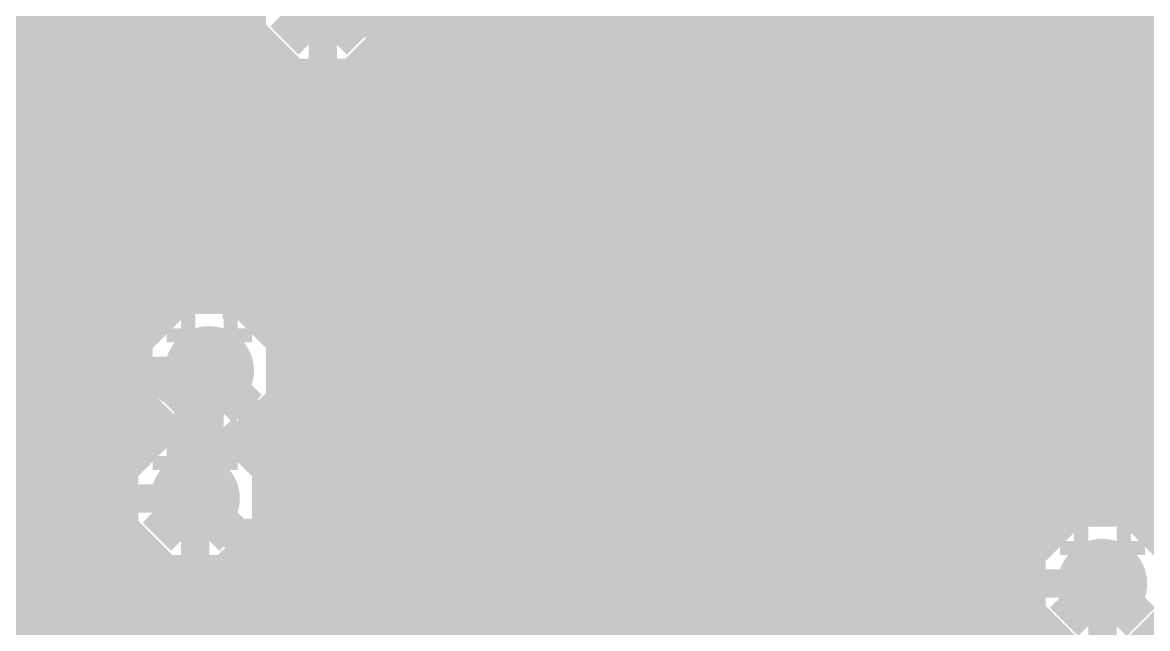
# Model space of a CAD drawing. Extents: x -5 to 157, y -120 to 103.
# Drawn here: x 12.68 to 22.76, y -2.44 to 2.99 of the extents above; entities that cross this region are included whole.
import ezdxf

# ---------------------------------------------------------------- set-up
doc = ezdxf.new("R2010")
doc.units = 0
doc.header["$MEASUREMENT"] = 0
doc.layers.get('0').update_dxf_attribs({"linetype": 'CONTINUOUS'})
for name, color, linetype in [('22-304-2_BOT', 7, 'CONTINUOUS'), ('22-304-2_DRD', 7, 'CONTINUOUS'), ('22-304-2_DRL', 2, 'CONTINUOUS'), ('22-304-2_IN1', 4, 'CONTINUOUS'), ('22-304-2_IN2', 3, 'CONTINUOUS'), ('22-304-2_SMB', 5, 'CONTINUOUS'), ('22-304-2_SPB', 14, 'CONTINUOUS'), ('22-304-2_SSB', 12, 'CONTINUOUS'), ('22-304-2_TOP', 13, 'CONTINUOUS'), ('THRUHOLE_TAP', 7, 'CONTINUOUS')]:
    doc.layers.add(name, color=color, linetype=linetype)

# ---------------------------------------------------------------- blocks, each defined once
blk = doc.blocks.new('ROUND_39')
at = {"const_width": 0.40005}
blk.add_lwpolyline([(-0.200024, 0, 1), (0.200024, 0, 1)], format="xyb", close=True, dxfattribs=at)
blk = doc.blocks.new('OBLONG_70')
at = {"const_width": 0.2794}
blk.add_lwpolyline([(0.7493, 0), (-0.7493, 0)], dxfattribs=at)
at = {"const_width": 0.1397}
for points in [[(-0.81915, 0, 1), (-0.67945, 0, 1)], [(0.67945, 0, 1), (0.81915, 0, 1)]]:
    blk.add_lwpolyline(points, format="xyb", close=True, dxfattribs=at)
blk = doc.blocks.new('RECTANGLE_71')
blk.add_solid([(0.889, 0.1397), (0.889, -0.1397), (-0.889, 0.1397), (-0.889, -0.1397)])
blk = doc.blocks.new('OBLONG_72')
at = {"const_width": 0.2794}
blk.add_lwpolyline([(0, 0.7493), (0, -0.7493)], dxfattribs=at)
at = {"const_width": 0.1397}
for points in [[(-0.06985, 0.7493, 1), (0.06985, 0.7493, 1)], [(-0.06985, -0.7493, 1), (0.06985, -0.7493, 1)]]:
    blk.add_lwpolyline(points, format="xyb", close=True, dxfattribs=at)
blk = doc.blocks.new('RECTANGLE_73')
blk.add_solid([(0.1397, 0.889), (0.1397, -0.889), (-0.1397, 0.889), (-0.1397, -0.889)])
blk = doc.blocks.new('ROUND_87')
at = {"const_width": 0.10033}
blk.add_lwpolyline([(-0.050164, 0, 1), (0.050164, 0, 1)], format="xyb", close=True, dxfattribs=at)
blk = doc.blocks.new('ROUND_88')
at = {"const_width": 0.10033}
blk.add_lwpolyline([(-0.050164, 0, 1), (0.050164, 0, 1)], format="xyb", close=True, dxfattribs=at)
blk = doc.blocks.new('ROUND_42')
at = {"const_width": 0.40005}
blk.add_lwpolyline([(-0.200024, 0, 1), (0.200024, 0, 1)], format="xyb", close=True, dxfattribs=at)
blk = doc.blocks.new('ROUND_38')
at = {"const_width": 0.40005}
blk.add_lwpolyline([(-0.200024, 0, 1), (0.200024, 0, 1)], format="xyb", close=True, dxfattribs=at)
blk = doc.blocks.new('ROUND_80')
at = {"const_width": 0.10033}
blk.add_lwpolyline([(-0.050164, 0, 1), (0.050164, 0, 1)], format="xyb", close=True, dxfattribs=at)

msp = doc.modelspace()

# ---------------------------------------------------------------- linework, layer by layer
at = {"layer": '22-304-2_BOT'}
for points, const_width in [([(2.54, 29.845), (5.08, 29.845), (9.017, 25.908), (9.017, 10.16), (10.414, 8.763), (10.414, 5.842), (13.335, 2.921), (13.335, -2.286), (13.6271, -2.5781), (16.4338, -2.5781)], 0.254), ([(2.54, 27.305), (6.731, 27.305), (8.509, 25.527), (8.509, 9.906), (9.906, 8.509), (9.906, 5.08), (12.827, 2.159), (12.827, -2.54), (13.36548, -3.07848), (16.4338, -3.07848)], 0.254), ([(22.225, 6.9088), (21.91766, 6.60146), (21.91766, 1.905)], 0.254), ([(19.41576, 1.905), (19.41576, 0.74676), (19.177, 0.508), (17.526, 0.508), (17.018, 1.016), (17.018, 3.175), (15.0368, 5.1562), (13.97, 5.1562)], 0.254), ([(20.447, 4.826), (20.41652, 4.79552), (20.41652, 1.905)], 0.254), ([(18.415, 1.905), (18.415, 3.048), (17.22882, 4.23164), (17.22882, 4.445)], 0.254), ([(18.91538, 1.905), (18.91538, 3.56362), (18.32864, 4.14782), (18.32864, 4.445)], 0.254), ([(13.97, 3.7338), (14.8082, 3.7338), (15.367, 3.175)], 0.635), ([(24.13, -22.7838), (24.13, -22.479), (17.526, -15.875), (17.526, -8.763), (20.193, -6.096), (20.193, -3.048), (22.41804, -0.82296), (22.41804, 1.905)], 0.254), ([(21.082, -0.254), (21.41728, 0.08128), (21.41728, 1.905)], 0.254), ([(21.41728, 1.905), (21.41728, 0.08128), (21.082, -0.254)], 0.254), ([(21.41728, 1.905), (21.41728, 0.08128), (21.082, -0.254)], 0.254), ([(21.56968, 0.6096), (21.26488, 0.6096)], 0.254), ([(21.2852, 0.6223), (21.2852, -1.05664)], 0.254), ([(21.5138, 0.6477), (21.5138, -0.82804)], 0.254), ([(20.1422, 0.54864), (20.1422, -2.09804)], 0.254), ([(20.3708, 0.508), (20.3708, -1.97104)], 0.254), ([(20.5994, 0.5334), (20.5994, -1.74244)], 0.254), ([(20.828, 0.51308), (20.828, -1.51384)], 0.254), ([(21.0566, 0.52324), (21.0566, -1.28524)], 0.254), ([(21.7424, 0.53086), (21.7424, -0.59944)], 0.254), ([(21.78304, 0.5207), (21.78304, -0.5588)], 0.254), ([(21.78304, 0.381), (19.93392, 0.381)], 0.254), ([(19.86534, 0.29718), (19.62912, 0.0635)], 0.254), ([(19.9136, 0.35306), (19.9136, -1.86944)], 0.254), ([(19.685, 0.11684), (19.685, -1.64084)], 0.254), ([(21.78304, 0.1524), (19.71802, 0.1524)], 0.254), ([(14.351, -0.127), (15.30096, -1.07696), (16.4338, -1.07696)], 0.254), ([(19.177, -0.127), (17.82826, -0.127)], 0.254), ([(17.8562, -0.127), (17.8562, -1.44272)], 0.254), ([(18.0848, -0.127), (18.0848, -1.44272)], 0.254), ([(18.3134, -0.127), (18.3134, -1.44272)], 0.254), ([(18.542, -0.127), (18.542, -1.44272)], 0.254), ([(18.7706, -0.127), (18.7706, -1.44272)], 0.254), ([(18.9992, -0.127), (18.9992, -1.44272)], 0.254), ([(19.2278, -0.12446), (19.2278, -1.44272)], 0.254), ([(21.78304, -0.0762), (19.42592, -0.0762)], 0.254), ([(19.4564, -0.06096), (19.4564, -1.4859)], 0.254), ([(21.78304, -0.3048), (17.78762, -0.3048)], 0.254), ([(21.78304, -0.5334), (17.82826, -0.5334)], 0.254), ([(21.78304, -0.5588), (20.18792, -2.15392)], 0.254), ([(21.57984, -0.762), (17.80286, -0.762)], 0.254), ([(21.35124, -0.9906), (17.82572, -0.9906)], 0.254), ([(21.12264, -1.2192), (17.81556, -1.2192)], 0.254), ([(14.224, -1.27), (14.53134, -1.57734), (16.4338, -1.57734)], 0.254), ([(19.22272, -1.44272), (17.8308, -1.44272)], 0.254), ([(20.89404, -1.4478), (19.30146, -1.4478)], 0.254), ([(19.67484, -1.63322), (20.13458, -2.09042)], 0.254), ([(20.66544, -1.6764), (19.71802, -1.6764)], 0.254), ([(20.43684, -1.905), (19.94662, -1.905)], 0.254), ([(22.352, -2.032), (22.352, -5.08), (22.91842, -5.64642), (22.91842, -9.5631)], 0.254), ([(22.225, -22.7838), (22.225, -21.336), (17.018, -16.129), (17.018, -8.509), (19.685, -5.842), (19.685, -2.54), (19.22272, -2.07772), (16.4338, -2.07772)], 0.254), ([(20.20824, -2.1336), (20.17268, -2.1336)], 0.254), ([(21.60016, -2.54), (20.828, -3.30962)], 0.254)]:
    msp.add_lwpolyline(points, dxfattribs=dict(at, const_width=const_width))
at = {"layer": '22-304-2_BOT', "const_width": 0.254}
for points in [[(20.9169, 0.508, 0.224297), (21.41717, 0.74431)], [(21.41728, 0.74422, 0.1700299), (21.7833, 0.52195)], [(19.86534, 0.29718, 0.1023213), (20.00679, 0.51239)], [(19.86534, 0.29718, 0.1023213), (20.00679, 0.51239)], [(20.00504, 0.51308, 0.0644952), (20.16584, 0.55694)], [(20.16506, 0.5588, 0.1000096), (20.41652, 0.508)], [(20.41652, 0.508, 0.0990954), (20.66582, 0.5579)], [(20.66544, 0.5588, 0.1000096), (20.9169, 0.508)], [(19.177, -0.127, 0.1989118), (19.62601, 0.05899)], [(19.177, -0.127, 0.1989118), (19.62601, 0.05899)], [(17.78, -0.32512, 0.0792951), (17.82783, -0.12696)], [(17.8308, -0.57658, 0.1000102), (17.78, -0.32512)], [(17.78, -0.8255, 0.0990958), (17.82982, -0.57658)], [(17.8308, -1.07696, 0.1000102), (17.78, -0.8255)], [(17.78, -1.32588, 0.0990958), (17.82982, -1.07696)], [(17.81302, -1.43002, 0.0422688), (17.77927, -1.32618)], [(19.6723, -1.62814, 0.1989124), (19.22272, -1.44192)], [(19.6723, -1.62814, 0.1989124), (19.22272, -1.44192)], [(20.18792, -2.15392, 0.0326821), (20.13332, -2.09168)], [(21.60016, -2.54, 0.0503132), (21.71677, -2.67993)]]:
    msp.add_lwpolyline(points, format="xyb", dxfattribs=at)
at = {"layer": '22-304-2_DRD', "const_width": 0.254}
for points in [[(14.732, 3.429), (14.732, 2.921)], [(16.002, 2.921), (16.002, 3.429)], [(15.24, 2.794), (14.986, 3.048)], [(15.748, 3.048), (15.494, 2.794)], [(14.732, 2.921), (15.113, 2.54)], [(15.621, 2.54), (16.002, 2.921)], [(15.494, 2.794), (15.24, 2.794)], [(15.113, 2.54), (15.621, 2.54)], [(14.097, 0.508), (13.716, 0.127)], [(14.605, 0.508), (14.097, 0.508)], [(14.986, 0.127), (14.605, 0.508)], [(20.828, 0.381), (20.447, 0)], [(20.828, 0.381), (20.447, 0)], [(20.828, 0.381), (20.447, 0)], [(21.336, 0.381), (20.828, 0.381)], [(21.336, 0.381), (20.828, 0.381)], [(21.336, 0.381), (20.828, 0.381)], [(21.717, 0), (21.336, 0.381)], [(21.717, 0), (21.336, 0.381)], [(21.717, 0), (21.336, 0.381)], [(14.097, 0.254), (14.097, 0.127)], [(14.224, 0.254), (14.097, 0.254)], [(14.224, 0.127), (14.224, 0.254)], [(14.478, 0.254), (14.478, 0.127)], [(14.605, 0.254), (14.478, 0.254)], [(14.605, 0.127), (14.605, 0.254)], [(13.716, 0.127), (13.716, -0.381)], [(14.097, 0.127), (14.224, 0.127)], [(14.478, 0.127), (14.605, 0.127)], [(14.986, -0.381), (14.986, 0.127)], [(20.828, 0.127), (20.828, 0)], [(20.955, 0.127), (20.828, 0.127)], [(20.828, 0.127), (20.828, 0)], [(20.955, 0.127), (20.828, 0.127)], [(20.828, 0.127), (20.828, 0)], [(20.955, 0.127), (20.828, 0.127)], [(20.955, 0), (20.955, 0.127)], [(20.955, 0), (20.955, 0.127)], [(20.955, 0), (20.955, 0.127)], [(21.209, 0.127), (21.209, 0)], [(21.336, 0.127), (21.209, 0.127)], [(21.209, 0.127), (21.209, 0)], [(21.336, 0.127), (21.209, 0.127)], [(21.209, 0.127), (21.209, 0)], [(21.336, 0.127), (21.209, 0.127)], [(21.336, 0), (21.336, 0.127)], [(21.336, 0), (21.336, 0.127)], [(21.336, 0), (21.336, 0.127)], [(20.447, 0), (20.447, -0.508)], [(20.447, 0), (20.447, -0.508)], [(20.447, 0), (20.447, -0.508)], [(20.828, 0), (20.955, 0)], [(20.828, 0), (20.955, 0)], [(20.828, 0), (20.955, 0)], [(21.209, 0), (21.336, 0)], [(21.209, 0), (21.336, 0)], [(21.209, 0), (21.336, 0)], [(21.717, -0.508), (21.717, 0)], [(21.717, -0.508), (21.717, 0)], [(21.717, -0.508), (21.717, 0)], [(14.224, -0.508), (13.97, -0.254)], [(14.732, -0.254), (14.478, -0.508)], [(13.716, -0.381), (14.097, -0.762)], [(14.605, -0.762), (14.986, -0.381)], [(20.955, -0.635), (20.701, -0.381)], [(20.955, -0.635), (20.701, -0.381)], [(20.955, -0.635), (20.701, -0.381)], [(21.463, -0.381), (21.209, -0.635)], [(21.463, -0.381), (21.209, -0.635)], [(21.463, -0.381), (21.209, -0.635)], [(14.478, -0.508), (14.224, -0.508)], [(20.447, -0.508), (20.828, -0.889)], [(20.447, -0.508), (20.828, -0.889)], [(20.447, -0.508), (20.828, -0.889)], [(21.336, -0.889), (21.717, -0.508)], [(21.336, -0.889), (21.717, -0.508)], [(21.336, -0.889), (21.717, -0.508)], [(13.97, -0.635), (13.589, -1.016)], [(14.478, -0.635), (13.97, -0.635)], [(14.859, -1.016), (14.478, -0.635)], [(21.209, -0.635), (20.955, -0.635)], [(21.209, -0.635), (20.955, -0.635)], [(21.209, -0.635), (20.955, -0.635)], [(14.097, -0.762), (14.605, -0.762)], [(13.97, -0.889), (13.97, -1.016)], [(14.097, -0.889), (13.97, -0.889)], [(14.097, -1.016), (14.097, -0.889)], [(14.351, -0.889), (14.351, -1.016)], [(14.478, -0.889), (14.351, -0.889)], [(14.478, -1.016), (14.478, -0.889)], [(20.828, -0.889), (21.336, -0.889)], [(20.828, -0.889), (21.336, -0.889)], [(20.828, -0.889), (21.336, -0.889)], [(13.589, -1.016), (13.589, -1.524)], [(13.97, -1.016), (14.097, -1.016)], [(14.351, -1.016), (14.478, -1.016)], [(14.859, -1.524), (14.859, -1.016)], [(14.097, -1.651), (13.843, -1.397)], [(14.605, -1.397), (14.351, -1.651)], [(22.098, -1.397), (21.717, -1.778)], [(22.606, -1.397), (22.098, -1.397)], [(22.987, -1.778), (22.606, -1.397)], [(13.589, -1.524), (13.97, -1.905)], [(14.478, -1.905), (14.859, -1.524)], [(14.351, -1.651), (14.097, -1.651)], [(22.098, -1.651), (22.098, -1.778)], [(22.225, -1.651), (22.098, -1.651)], [(22.225, -1.778), (22.225, -1.651)], [(22.479, -1.651), (22.479, -1.778)], [(22.606, -1.651), (22.479, -1.651)], [(22.606, -1.778), (22.606, -1.651)], [(21.717, -1.778), (21.717, -2.286)], [(22.098, -1.778), (22.225, -1.778)], [(22.479, -1.778), (22.606, -1.778)], [(13.97, -1.905), (14.478, -1.905)], [(22.225, -2.413), (21.971, -2.159)], [(22.733, -2.159), (22.479, -2.413)], [(21.717, -2.286), (22.098, -2.667)], [(22.606, -2.667), (22.987, -2.286)], [(22.479, -2.413), (22.225, -2.413)]]:
    msp.add_lwpolyline(points, dxfattribs=at)
at = {"layer": '22-304-2_IN1', "const_width": 0.254}
for points in [[(19.304, 10.922), (19.304, -14.6304)], [(19.5326, 10.922), (19.5326, -14.58722)], [(21.3614, 10.922), (21.3614, 0.4191)], [(21.59, 10.922), (21.59, 0.26924)], [(21.8186, 10.922), (21.8186, -1.53416)], [(22.0472, 10.922), (22.0472, -1.36906)], [(22.2758, 10.922), (22.2758, -1.30556)], [(22.5044, 10.922), (22.5044, -1.31826)], [(22.733, 10.922), (22.733, -1.4097)], [(19.0754, 9.59612), (19.0754, -14.76756)], [(18.8468, 9.31672), (18.8468, -15.1511)], [(18.6182, 9.20496), (18.6182, -3.04292)], [(19.7612, 4.57708), (19.7612, -14.61516)], [(21.1328, 4.57708), (21.1328, 0.47244)], [(19.9898, 4.25704), (19.9898, -7.4549)], [(20.9042, 4.25704), (20.9042, 0.45466)], [(20.2184, 4.13258), (20.2184, -7.07136)], [(20.6756, 4.13258), (20.6756, 0.35052)], [(20.447, 4.09702), (20.447, 0.10414)], [(12.6746, 3.937), (12.6746, -16.002)], [(12.9032, 3.937), (12.9032, -16.002)], [(13.1318, 3.937), (13.1318, -16.002)], [(13.3604, 3.937), (13.3604, -16.002)], [(13.589, 3.937), (13.589, -0.90932)], [(13.8176, 3.937), (13.8176, 0.37084)], [(14.0462, 3.937), (14.0462, 0.53594)], [(14.2748, 3.937), (14.2748, 0.59944)], [(14.5034, 3.937), (14.5034, 0.58674)], [(16.1036, 3.937), (16.1036, -16.002)], [(16.3322, 3.937), (16.3322, -16.002)], [(16.5608, 3.937), (16.5608, -16.002)], [(16.7894, 3.937), (16.7894, -16.002)], [(17.018, 3.937), (17.018, -16.002)], [(17.2466, 3.937), (17.2466, -16.002)], [(17.4752, 3.937), (17.4752, -3.0099)], [(17.7038, 3.937), (17.7038, -2.82956)], [(17.9324, 3.937), (17.9324, -2.7559)], [(18.161, 3.937), (18.161, -2.76098)], [(18.3896, 3.937), (18.3896, -2.84226)], [(14.66596, 2.9718), (11.80592, 2.9718)], [(32.004, 2.9718), (16.06804, 2.9718)], [(14.732, 2.81432), (14.732, 0.4953)], [(14.77772, 2.7432), (12.12596, 2.7432)], [(32.004, 2.7432), (15.95374, 2.7432)], [(15.875, 2.65176), (15.875, -16.002)], [(15.05712, 2.5146), (12.25042, 2.5146)], [(14.9606, 2.56794), (14.9606, 0.27432)], [(15.6464, 2.49936), (15.6464, -16.002)], [(32.004, 2.5146), (15.67688, 2.5146)], [(15.1892, 2.46634), (15.1892, -16.002)], [(15.4178, 2.44602), (15.4178, -16.002)], [(32.004, 2.286), (12.28598, 2.286)], [(32.004, 2.0574), (12.25042, 2.0574)], [(32.004, 1.8288), (12.12596, 1.8288)], [(32.004, 1.6002), (11.80592, 1.6002)], [(32.004, 1.3716), (9.4361, 1.3716)], [(32.004, 1.143), (9.57326, 1.143)], [(32.004, 0.9144), (9.61898, 0.9144)], [(32.004, 0.6858), (9.59104, 0.6858)], [(13.91412, 0.4572), (9.47674, 0.4572)], [(20.9169, 0.4572), (14.78788, 0.4572)], [(29.02712, 0.4572), (21.24456, 0.4572)], [(13.71346, 0.2286), (9.19988, 0.2286)], [(20.53336, 0.2286), (14.98854, 0.2286)], [(28.82646, 0.2286), (21.6281, 0.2286)], [(13.63218, 0), (4.445, 0)], [(20.3962, 0), (15.06982, 0)], [(28.74518, 0), (21.76526, 0)], [(13.6271, -0.2286), (4.445, -0.2286)], [(20.35302, -0.2286), (15.07236, -0.2286)], [(28.7401, -0.2286), (21.81098, -0.2286)], [(13.70076, -0.4572), (4.445, -0.4572)], [(14.9606, -0.52832), (14.9606, -16.002)], [(20.38096, -0.4572), (15.00124, -0.4572)], [(28.81376, -0.4572), (21.78304, -0.4572)], [(13.8176, -0.62484), (13.8176, -0.66294)], [(20.447, -0.61214), (20.447, -6.9342)], [(13.78712, -0.6858), (8.81888, -0.6858)], [(20.49272, -0.6858), (14.8209, -0.6858)], [(28.9941, -0.6858), (21.66874, -0.6858)], [(21.59, -0.77724), (21.59, -5.9182)], [(13.58646, -0.9144), (9.01954, -0.9144)], [(20.77212, -0.9144), (14.86154, -0.9144)], [(20.6756, -0.85852), (20.6756, -6.29412)], [(21.3614, -0.9271), (21.3614, -5.87502)], [(31.03626, -0.9144), (21.39188, -0.9144)], [(20.9042, -0.96266), (20.9042, -6.01472)], [(21.1328, -0.98044), (21.1328, -5.90296)], [(13.50518, -1.143), (9.10082, -1.143)], [(31.1277, -1.143), (14.94282, -1.143)], [(13.5001, -1.3716), (9.10336, -1.3716)], [(22.04212, -1.3716), (14.94536, -1.3716)], [(31.34868, -1.3716), (22.66188, -1.3716)], [(13.57376, -1.6002), (9.03224, -1.6002)], [(13.589, -1.62814), (13.589, -16.002)], [(21.76272, -1.6002), (14.87424, -1.6002)], [(13.7541, -1.8288), (8.8519, -1.8288)], [(21.65096, -1.8288), (14.6939, -1.8288)], [(14.732, -1.79324), (14.732, -16.002)], [(13.8176, -1.87452), (13.8176, -16.002)], [(14.0462, -1.97866), (14.0462, -16.002)], [(14.2748, -1.99644), (14.2748, -16.002)], [(14.5034, -1.9431), (14.5034, -16.002)], [(21.62302, -2.0574), (4.445, -2.0574)], [(21.6662, -2.286), (4.445, -2.286)], [(21.80336, -2.5146), (4.445, -2.5146)], [(21.8186, -2.52984), (21.8186, -6.05536)]]:
    msp.add_lwpolyline(points, dxfattribs=at)
for points in [[(14.63802, 3.175, 0.4142136), (15.367, 2.44602)], [(15.367, 2.44602, 0.4142136), (16.09598, 3.175)], [(14.351, 0.60198, 0.4142136), (13.62202, -0.127)], [(15.07998, -0.127, 0.4142136), (14.351, 0.60198)], [(21.082, 0.47498, 0.4142136), (20.35302, -0.254)], [(21.082, 0.47498, 0.4142136), (20.35302, -0.254)], [(21.81098, -0.254, 0.4142136), (21.082, 0.47498)], [(21.81098, -0.254, 0.4142136), (21.082, 0.47498)], [(14.73454, -0.74676, 0.2597752), (15.07984, -0.127)], [(13.62202, -0.127, 0.2014739), (13.84064, -0.64752)], [(20.35302, -0.254, 0.4142136), (21.082, -0.98298)], [(20.35302, -0.254, 0.4142136), (21.082, -0.98298)], [(21.082, -0.98298, 0.4142136), (21.81098, -0.254)], [(21.082, -0.98298, 0.4142136), (21.81098, -0.254)], [(13.84046, -0.6477, 0.2602632), (13.493, -1.27)], [(14.95298, -1.27, 0.2021074), (14.73309, -0.74824)], [(13.49502, -1.27, 0.4142136), (14.224, -1.99898)], [(14.224, -1.99898, 0.4142136), (14.95298, -1.27)], [(22.352, -1.30302, 0.4142136), (21.62302, -2.032)], [(23.08098, -2.032, 0.4142136), (22.352, -1.30302)], [(21.62302, -2.032, 0.4142136), (22.352, -2.76098)], [(22.352, -2.76098, 0.4142136), (23.08098, -2.032)]]:
    msp.add_lwpolyline(points, format="xyb", dxfattribs=at)
at = {"layer": '22-304-2_IN2', "const_width": 0.254}
for points in [[(17.1704, 30.62478), (17.1704, -21.09978)], [(19.2278, 24.60752), (19.2278, -13.05052)], [(17.399, 24.50592), (17.399, -21.32838)], [(18.9992, 24.27986), (18.9992, -13.20546)], [(17.6276, 24.23414), (17.6276, -21.55698)], [(17.8562, 24.08682), (17.8562, -21.78558)], [(18.7706, 24.11222), (18.7706, -13.50264)], [(18.0848, 24.01316), (18.0848, -22.01418)], [(18.3134, 23.99284), (18.3134, -22.24278)], [(18.542, 24.02332), (18.542, -22.47138)], [(14.1986, 18.14576), (14.1986, 0.88646)], [(13.97, 17.72666), (13.97, 0.8255)], [(13.7414, 17.5387), (13.7414, 0.6985)], [(22.6568, 15.20952), (22.6568, -1.05156)], [(22.4282, 14.88186), (22.4282, -1.00838)], [(22.1996, 14.71422), (22.1996, -1.016)], [(21.5138, 14.61516), (21.5138, -1.44018)], [(21.7424, 14.59484), (21.7424, -1.2065)], [(21.971, 14.62532), (21.971, -1.0795)], [(16.9418, 10.80262), (16.9418, -20.87118)], [(16.7132, 10.58672), (16.7132, -20.64258)], [(16.4846, 10.46734), (16.4846, -9.60628)], [(13.5128, 7.46252), (13.5128, 0.46482)], [(13.2842, 7.13486), (13.2842, -0.85852)], [(13.0556, 6.96722), (13.0556, -16.98498)], [(12.5984, 6.84784), (12.5984, -16.52778)], [(12.827, 6.87832), (12.827, -16.75638)], [(19.4564, 4.55676), (19.4564, -12.96924)], [(21.2852, 4.23418), (21.2852, -6.77672)], [(19.685, 4.13766), (19.685, -7.47522)], [(19.9136, 3.9497), (19.9136, -6.96214)], [(21.0566, 4.0005), (21.0566, -6.65734)], [(20.1422, 3.84556), (20.1422, -6.75894)], [(20.5994, 3.81), (20.5994, -6.59892)], [(20.828, 3.8735), (20.828, -6.60146)], [(20.3708, 3.80238), (20.3708, -6.64718)], [(14.37894, 2.8956), (2.18186, 2.8956)], [(43.815, 2.8956), (16.35506, 2.8956)], [(14.4272, 2.76352), (14.4272, 0.89662)], [(14.47546, 2.667), (2.45618, 2.667)], [(16.256, 2.66192), (16.256, -9.35228)], [(33.20542, 2.667), (16.25854, 2.667)], [(14.65326, 2.4384), (2.68478, 2.4384)], [(14.6558, 2.43586), (14.6558, 0.85344)], [(32.69234, 2.4384), (16.08074, 2.4384)], [(16.0274, 2.39014), (16.0274, -9.21766)], [(15.01902, 2.2098), (2.87528, 2.2098)], [(14.8844, 2.26822), (14.8844, 0.7493)], [(32.48914, 2.2098), (15.71498, 2.2098)], [(15.7988, 2.24282), (15.7988, -9.14908)], [(15.113, 2.17932), (15.113, 0.5588)], [(15.3416, 2.14884), (15.3416, 0.1397)], [(15.5702, 2.16916), (15.5702, -9.13384)], [(32.37738, 1.9812), (3.03784, 1.9812)], [(32.32912, 1.7526), (9.44372, 1.7526)], [(32.33166, 1.524), (9.69518, 1.524)], [(32.38754, 1.2954), (9.83234, 1.2954)], [(32.50692, 1.0668), (9.90092, 1.0668)], [(14.00302, 0.8382), (9.91362, 0.8382)], [(29.11602, 0.8382), (14.69898, 0.8382)], [(13.63726, 0.6096), (9.87806, 0.6096)], [(28.75026, 0.6096), (15.06474, 0.6096)], [(13.45946, 0.381), (9.78154, 0.381)], [(28.57246, 0.381), (15.24254, 0.381)], [(13.36294, 0.1524), (9.60374, 0.1524)], [(28.47594, 0.1524), (15.33906, 0.1524)], [(13.32484, -0.0762), (9.23798, -0.0762)], [(28.43784, -0.0762), (15.37462, -0.0762)], [(13.34008, -0.3048), (8.72998, -0.3048)], [(28.45308, -0.3048), (15.36192, -0.3048)], [(15.3416, -0.3937), (15.3416, -9.17194)], [(13.40866, -0.5334), (9.09574, -0.5334)], [(28.52166, -0.5334), (15.29334, -0.5334)], [(13.33246, -0.762), (9.27354, -0.762)], [(28.65628, -0.762), (15.15618, -0.762)], [(13.23594, -0.9906), (9.37006, -0.9906)], [(28.91028, -0.9906), (15.21206, -0.9906)], [(13.19784, -1.2192), (9.40562, -1.2192)], [(21.72462, -1.2192), (15.24762, -1.2192)], [(13.21308, -1.4478), (9.39292, -1.4478)], [(21.50872, -1.4478), (15.23492, -1.4478)], [(13.28166, -1.6764), (9.32434, -1.6764)], [(13.2842, -1.68148), (13.2842, -17.21358)], [(21.38934, -1.6764), (15.16634, -1.6764)], [(15.113, -1.78308), (15.113, -9.26846)], [(13.41628, -1.905), (9.18718, -1.905)], [(21.33346, -1.905), (15.02918, -1.905)], [(13.5128, -2.00914), (13.5128, -17.44218)], [(13.67028, -2.1336), (8.93572, -2.1336)], [(21.33092, -2.1336), (14.77772, -2.1336)], [(14.8844, -2.05486), (14.8844, -9.44626)], [(13.7414, -2.17424), (13.7414, -17.67078)], [(14.6558, -2.19964), (14.6558, -9.81202)], [(13.97, -2.26314), (13.97, -17.89938)], [(14.1986, -2.29616), (14.1986, -18.12798)], [(14.4272, -2.27584), (14.4272, -18.35658)], [(21.37918, -2.3622), (9.64184, -2.3622)]]:
    msp.add_lwpolyline(points, dxfattribs=at)
for points in [[(14.34084, 3.175, 0.4142136), (15.367, 2.14884)], [(15.367, 2.14884, 0.4142136), (16.39316, 3.175)], [(14.351, 0.89916, 0.4142136), (13.32484, -0.127)], [(15.37716, -0.127, 0.4142136), (14.351, 0.89916)], [(15.13078, -0.79248, 0.1784788), (15.37614, -0.127)], [(13.32484, -0.127, 0.1214813), (13.44249, -0.60409)], [(13.44168, -0.60452, 0.1780647), (13.19692, -1.27)], [(15.25016, -1.27, 0.1217742), (15.13196, -0.79186)], [(22.352, -1.00584, 0.4142136), (21.32584, -2.032)], [(23.37816, -2.032, 0.4142136), (22.352, -1.00584)], [(13.19784, -1.27, 0.4142136), (14.224, -2.29616)], [(14.224, -2.29616, 0.4142136), (15.25016, -1.27)], [(21.32584, -2.032, 0.4142136), (22.352, -3.05816)], [(22.352, -3.05816, 0.4142136), (23.37816, -2.032)]]:
    msp.add_lwpolyline(points, format="xyb", dxfattribs=at)
at = {"layer": '22-304-2_SSB', "const_width": 0.1524}
for points in [[(13.1445, 2.9845), (13.1445, 5.9055), (14.7828, 5.9055), (14.7828, 2.9845), (13.1445, 2.9845)], [(17.94002, 2.62382), (17.7038, 2.62382)], [(17.82318, 2.62382), (17.82318, 1.60782), (17.7038, 1.778)], [(14.03858, 2.36728), (14.03858, 2.01168), (13.8684, 1.8923), (13.70076, 1.8923), (13.53058, 2.01168), (13.53058, 2.36728), (14.54658, 2.36728)], [(14.03858, 2.0701), (14.54658, 1.8923)], [(14.54658, 1.29286), (13.53058, 1.29286), (13.70076, 1.4097)], [(14.54658, 1.17348), (14.54658, 1.4097)], [(14.54658, 0.33528), (14.54658, 0.81026), (13.8684, 0.33528), (13.70076, 0.33528), (13.53058, 0.3937), (13.53058, 0.7493), (13.70076, 0.81026)], [(17.61744, 0.87376), (17.61744, 0.1397)], [(17.89176, 0.89408), (17.66824, 0.89408)], [(17.7546, 0.90932), (17.7546, 0.10668)], [(17.89176, 0.89408), (17.89176, 0.12192)], [(18.09496, 0.75692), (17.46504, 0.75692)], [(17.48028, 0.7747), (17.48028, 0.2413)], [(18.02892, 0.82296), (18.02892, 0.19304)], [(18.923, 0.635), (26.67, 0.635), (26.67, -8.255), (17.78, -8.255), (17.78, -0.508), (18.923, 0.635)], [(18.16608, 0.61976), (17.39392, 0.61976)], [(18.16608, 0.61976), (18.16608, 0.39624)], [(18.18132, 0.4826), (17.37868, 0.4826)], [(18.14576, 0.34544), (17.4117, 0.34544)], [(18.0467, 0.20828), (17.5133, 0.20828)], [(14.3764, -0.02794), (14.54658, -0.14732), (14.54658, -0.38354), (14.3764, -0.50292), (14.20876, -0.50292), (13.8684, -0.26416), (13.53058, -0.50292), (13.53058, -0.02794)]]:
    msp.add_lwpolyline(points, dxfattribs=at)
for points in [[(17.78, 0.90932, 0.4142136), (17.37868, 0.508)], [(18.18132, 0.508, 0.4142136), (17.78, 0.90932)], [(17.37868, 0.508, 0.4142136), (17.78, 0.10668)], [(17.78, 0.10668, 0.4142136), (18.18132, 0.508)]]:
    msp.add_lwpolyline(points, format="xyb", dxfattribs=at)
at = {"layer": '22-304-2_TOP'}
for points, const_width in [([(15.367, 3.175), (36.449, 3.175), (43.815, 10.541), (43.815, 26.543), (47.625, 30.353), (87.757, 30.353), (90.932, 27.178), (90.932, 7.874), (94.615, 4.191), (113.411, 4.191), (114.808, 2.794)], 0.635), ([(3.556, 8.382), (4.318, 8.382), (12.827, -0.127), (14.351, -0.127)], 0.254), ([(3.556, 7.366), (4.572, 7.366), (13.208, -1.27), (14.224, -1.27)], 0.254), ([(7.10438, 6.49224), (13.08862, 0.508)], 0.254), ([(4.445, 6.35), (4.572, 6.35), (12.954, -2.032), (22.352, -2.032)], 0.254), ([(12.5984, 4.191), (12.5984, 0.99822)], 0.254), ([(12.827, 4.191), (12.827, 0.76962)], 0.254), ([(13.0556, 4.191), (13.0556, 0.54102)], 0.254), ([(13.2842, 4.191), (13.2842, 0.508)], 0.254), ([(13.5128, 4.191), (13.5128, 0.508)], 0.254), ([(13.7414, 4.191), (13.7414, 0.5461)], 0.254), ([(13.97, 4.191), (13.97, 0.69596)], 0.254), ([(14.1986, 4.191), (14.1986, 0.76708)], 0.254), ([(14.4272, 4.191), (14.4272, 0.77724)], 0.254), ([(14.5034, 2.8956), (10.70102, 2.8956)], 0.254), ([(14.61516, 2.667), (10.92962, 2.667)], 0.254), ([(14.6558, 2.61112), (14.6558, 0.72644)], 0.254), ([(14.83614, 2.4384), (11.15822, 2.4384)], 0.254), ([(14.8844, 2.40538), (14.8844, 0.60706)], 0.254), ([(15.113, 2.30378), (15.113, 0.36576)], 0.254), ([(32.77108, 2.3495), (15.74292, 2.3495)], 0.254), ([(15.7988, 2.3495), (15.7988, -1.397)], 0.254), ([(16.0274, 2.3495), (16.0274, -1.397)], 0.254), ([(16.256, 2.3495), (16.256, -1.397)], 0.254), ([(16.4846, 2.3495), (16.4846, -1.397)], 0.254), ([(16.7132, 2.3495), (16.7132, -1.397)], 0.254), ([(16.9418, 2.3495), (16.9418, -1.397)], 0.254), ([(17.1704, 2.3495), (17.1704, -1.397)], 0.254), ([(17.399, 2.3495), (17.399, -1.397)], 0.254), ([(17.6276, 2.3495), (17.6276, -1.397)], 0.254), ([(17.8562, 2.3495), (17.8562, -1.397)], 0.254), ([(18.0848, 2.3495), (18.0848, -1.397)], 0.254), ([(18.3134, 2.3495), (18.3134, -1.397)], 0.254), ([(18.542, 2.3495), (18.542, -1.397)], 0.254), ([(18.7706, 2.3495), (18.7706, -1.397)], 0.254), ([(18.9992, 2.3495), (18.9992, -1.397)], 0.254), ([(19.2278, 2.3495), (19.2278, -1.397)], 0.254), ([(19.4564, 2.3495), (19.4564, -1.397)], 0.254), ([(19.685, 2.3495), (19.685, -1.397)], 0.254), ([(19.9136, 2.3495), (19.9136, -1.397)], 0.254), ([(20.1422, 2.3495), (20.1422, -1.397)], 0.254), ([(20.3708, 2.3495), (20.3708, -1.397)], 0.254), ([(20.5994, 2.3495), (20.5994, -1.397)], 0.254), ([(20.828, 2.3495), (20.828, -1.397)], 0.254), ([(21.0566, 2.3495), (21.0566, -1.397)], 0.254), ([(21.2852, 2.3495), (21.2852, -1.397)], 0.254), ([(21.5138, 2.3495), (21.5138, -1.397)], 0.254), ([(21.7424, 2.3495), (21.7424, -1.3589)], 0.254), ([(21.971, 2.3495), (21.971, -1.20904)], 0.254), ([(22.1996, 2.3495), (22.1996, -1.13792)], 0.254), ([(22.4282, 2.3495), (22.4282, -1.12776)], 0.254), ([(22.6568, 2.3495), (22.6568, -1.17602)], 0.254), ([(32.63392, 2.2098), (11.38682, 2.2098)], 0.254), ([(15.3416, 2.26822), (15.3416, -1.397)], 0.254), ([(15.5702, 2.29108), (15.5702, -1.397)], 0.254), ([(32.50438, 1.9812), (11.61542, 1.9812)], 0.254), ([(32.4485, 1.7526), (11.84402, 1.7526)], 0.254), ([(32.45104, 1.524), (12.07262, 1.524)], 0.254), ([(32.51454, 1.2954), (12.30122, 1.2954)], 0.254), ([(32.65424, 1.0668), (12.52982, 1.0668)], 0.254), ([(32.94634, 0.8382), (12.75842, 0.8382)], 0.254), ([(13.82014, 0.6096), (12.98702, 0.6096)], 0.254), ([(28.93314, 0.6096), (14.88186, 0.6096)], 0.254), ([(13.7033, 0.508), (13.08862, 0.508)], 0.254), ([(28.71216, 0.381), (15.10284, 0.381)], 0.254), ([(28.6004, 0.1524), (15.2146, 0.1524)], 0.254), ([(28.55722, -0.0762), (15.25778, -0.0762)], 0.254), ([(28.57246, -0.3048), (15.24, -0.3048)], 0.254), ([(15.113, -0.61976), (15.113, -1.08712)], 0.254), ([(28.6512, -0.5334), (15.16126, -0.5334)], 0.254), ([(28.8163, -0.762), (14.9987, -0.762)], 0.254), ([(29.1846, -0.9906), (15.0876, -0.9906)], 0.254), ([(21.94814, -1.2192), (15.13078, -1.2192)], 0.254), ([(29.78404, -1.2192), (22.75586, -1.2192)], 0.254), ([(21.7043, -1.397), (15.12316, -1.397)], 0.254), ([(12.5984, -2.55778), (12.5984, -3.937)], 0.254)]:
    msp.add_lwpolyline(points, dxfattribs=dict(at, const_width=const_width))
at = {"layer": '22-304-2_TOP', "const_width": 0.254}
for points in [[(14.46022, 3.175, 0.4142136), (15.367, 2.26822)], [(15.367, 2.26822, 0.1072388), (15.7428, 2.34976)], [(14.351, 0.77978, 0.2014871), (13.70349, 0.50781)], [(15.25778, -0.127, 0.4142136), (14.351, 0.77978)], [(14.986, -0.7747, 0.2014867), (15.25805, -0.127)], [(15.13078, -1.27, 0.1450998), (14.98428, -0.77581)], [(22.352, -1.12522, 0.2014867), (21.70449, -1.39719)], [(23.25878, -2.032, 0.4142136), (22.352, -1.12522)], [(15.12316, -1.397, 0.0350931), (15.13208, -1.27)], [(22.352, -2.93878, 0.4142136), (23.25878, -2.032)], [(12.50442, -2.48158, 0.1989124), (12.954, -2.6678)]]:
    msp.add_lwpolyline(points, format="xyb", dxfattribs=at)

# ---------------------------------------------------------------- block references
at = {"layer": '22-304-2_BOT'}
for name, p in [('ROUND_39', (15.367, 3.175)), ('RECTANGLE_73', (18.415, 1.905)), ('OBLONG_72', (18.91538, 1.905)), ('OBLONG_72', (19.41576, 1.905)), ('OBLONG_72', (19.91614, 1.905)), ('OBLONG_72', (20.41652, 1.905)), ('OBLONG_72', (20.9169, 1.905)), ('OBLONG_72', (21.41728, 1.905)), ('OBLONG_72', (21.91766, 1.905)), ('OBLONG_72', (22.41804, 1.905)), ('ROUND_39', (14.351, -0.127)), ('ROUND_39', (21.082, -0.254)), ('OBLONG_70', (16.4338, -0.0762)), ('OBLONG_70', (16.4338, -0.57658)), ('ROUND_39', (14.224, -1.27)), ('OBLONG_70', (16.4338, -1.07696)), ('OBLONG_70', (16.4338, -1.57734)), ('ROUND_39', (22.352, -2.032)), ('RECTANGLE_71', (16.4338, -2.07772))]:
    msp.add_blockref(name, p, dxfattribs=at)
at = {"layer": '22-304-2_DRL'}
for name, p in [('ROUND_87', (14.351, -0.127)), ('ROUND_88', (21.082, -0.254)), ('ROUND_87', (14.224, -1.27)), ('ROUND_88', (22.352, -2.032))]:
    msp.add_blockref(name, p, dxfattribs=at)
at = {"layer": '22-304-2_IN1'}
for name, p in [('ROUND_39', (15.367, 3.175)), ('ROUND_39', (14.351, -0.127)), ('ROUND_42', (21.082, -0.254)), ('ROUND_39', (14.224, -1.27)), ('ROUND_42', (22.352, -2.032))]:
    msp.add_blockref(name, p, dxfattribs=at)
at = {"layer": '22-304-2_IN2'}
for name, p in [('ROUND_42', (15.367, 3.175)), ('ROUND_38', (14.351, -0.127)), ('ROUND_42', (21.082, -0.254)), ('ROUND_38', (14.224, -1.27)), ('ROUND_42', (22.352, -2.032))]:
    msp.add_blockref(name, p, dxfattribs=at)
at = {"layer": '22-304-2_SMB'}
for name, p in [('RECTANGLE_73', (18.415, 1.905)), ('OBLONG_72', (18.91538, 1.905)), ('OBLONG_72', (19.41576, 1.905)), ('OBLONG_72', (19.91614, 1.905)), ('OBLONG_72', (20.41652, 1.905)), ('OBLONG_72', (20.9169, 1.905)), ('OBLONG_72', (21.41728, 1.905)), ('OBLONG_72', (21.91766, 1.905)), ('OBLONG_72', (22.41804, 1.905)), ('OBLONG_70', (16.4338, -0.0762)), ('OBLONG_70', (16.4338, -0.57658)), ('OBLONG_70', (16.4338, -1.07696)), ('OBLONG_70', (16.4338, -1.57734)), ('RECTANGLE_71', (16.4338, -2.07772))]:
    msp.add_blockref(name, p, dxfattribs=at)
at = {"layer": '22-304-2_SPB'}
for name, p in [('RECTANGLE_73', (18.415, 1.905)), ('OBLONG_72', (18.91538, 1.905)), ('OBLONG_72', (19.41576, 1.905)), ('OBLONG_72', (19.91614, 1.905)), ('OBLONG_72', (20.41652, 1.905)), ('OBLONG_72', (20.9169, 1.905)), ('OBLONG_72', (21.41728, 1.905)), ('OBLONG_72', (21.91766, 1.905)), ('OBLONG_72', (22.41804, 1.905)), ('OBLONG_70', (16.4338, -0.0762)), ('OBLONG_70', (16.4338, -0.57658)), ('OBLONG_70', (16.4338, -1.07696)), ('OBLONG_70', (16.4338, -1.57734)), ('RECTANGLE_71', (16.4338, -2.07772))]:
    msp.add_blockref(name, p, dxfattribs=at)
at = {"layer": '22-304-2_TOP'}
for p in [(15.367, 3.175), (14.351, -0.127), (21.082, -0.254), (14.224, -1.27), (22.352, -2.032)]:
    msp.add_blockref('ROUND_39', p, dxfattribs=at)
at = {"layer": 'THRUHOLE_TAP'}
for p in [(14.351, -0.127), (21.082, -0.254), (14.224, -1.27), (22.352, -2.032)]:
    msp.add_blockref('ROUND_80', p, dxfattribs=at)

doc.saveas('drawing.dxf')
